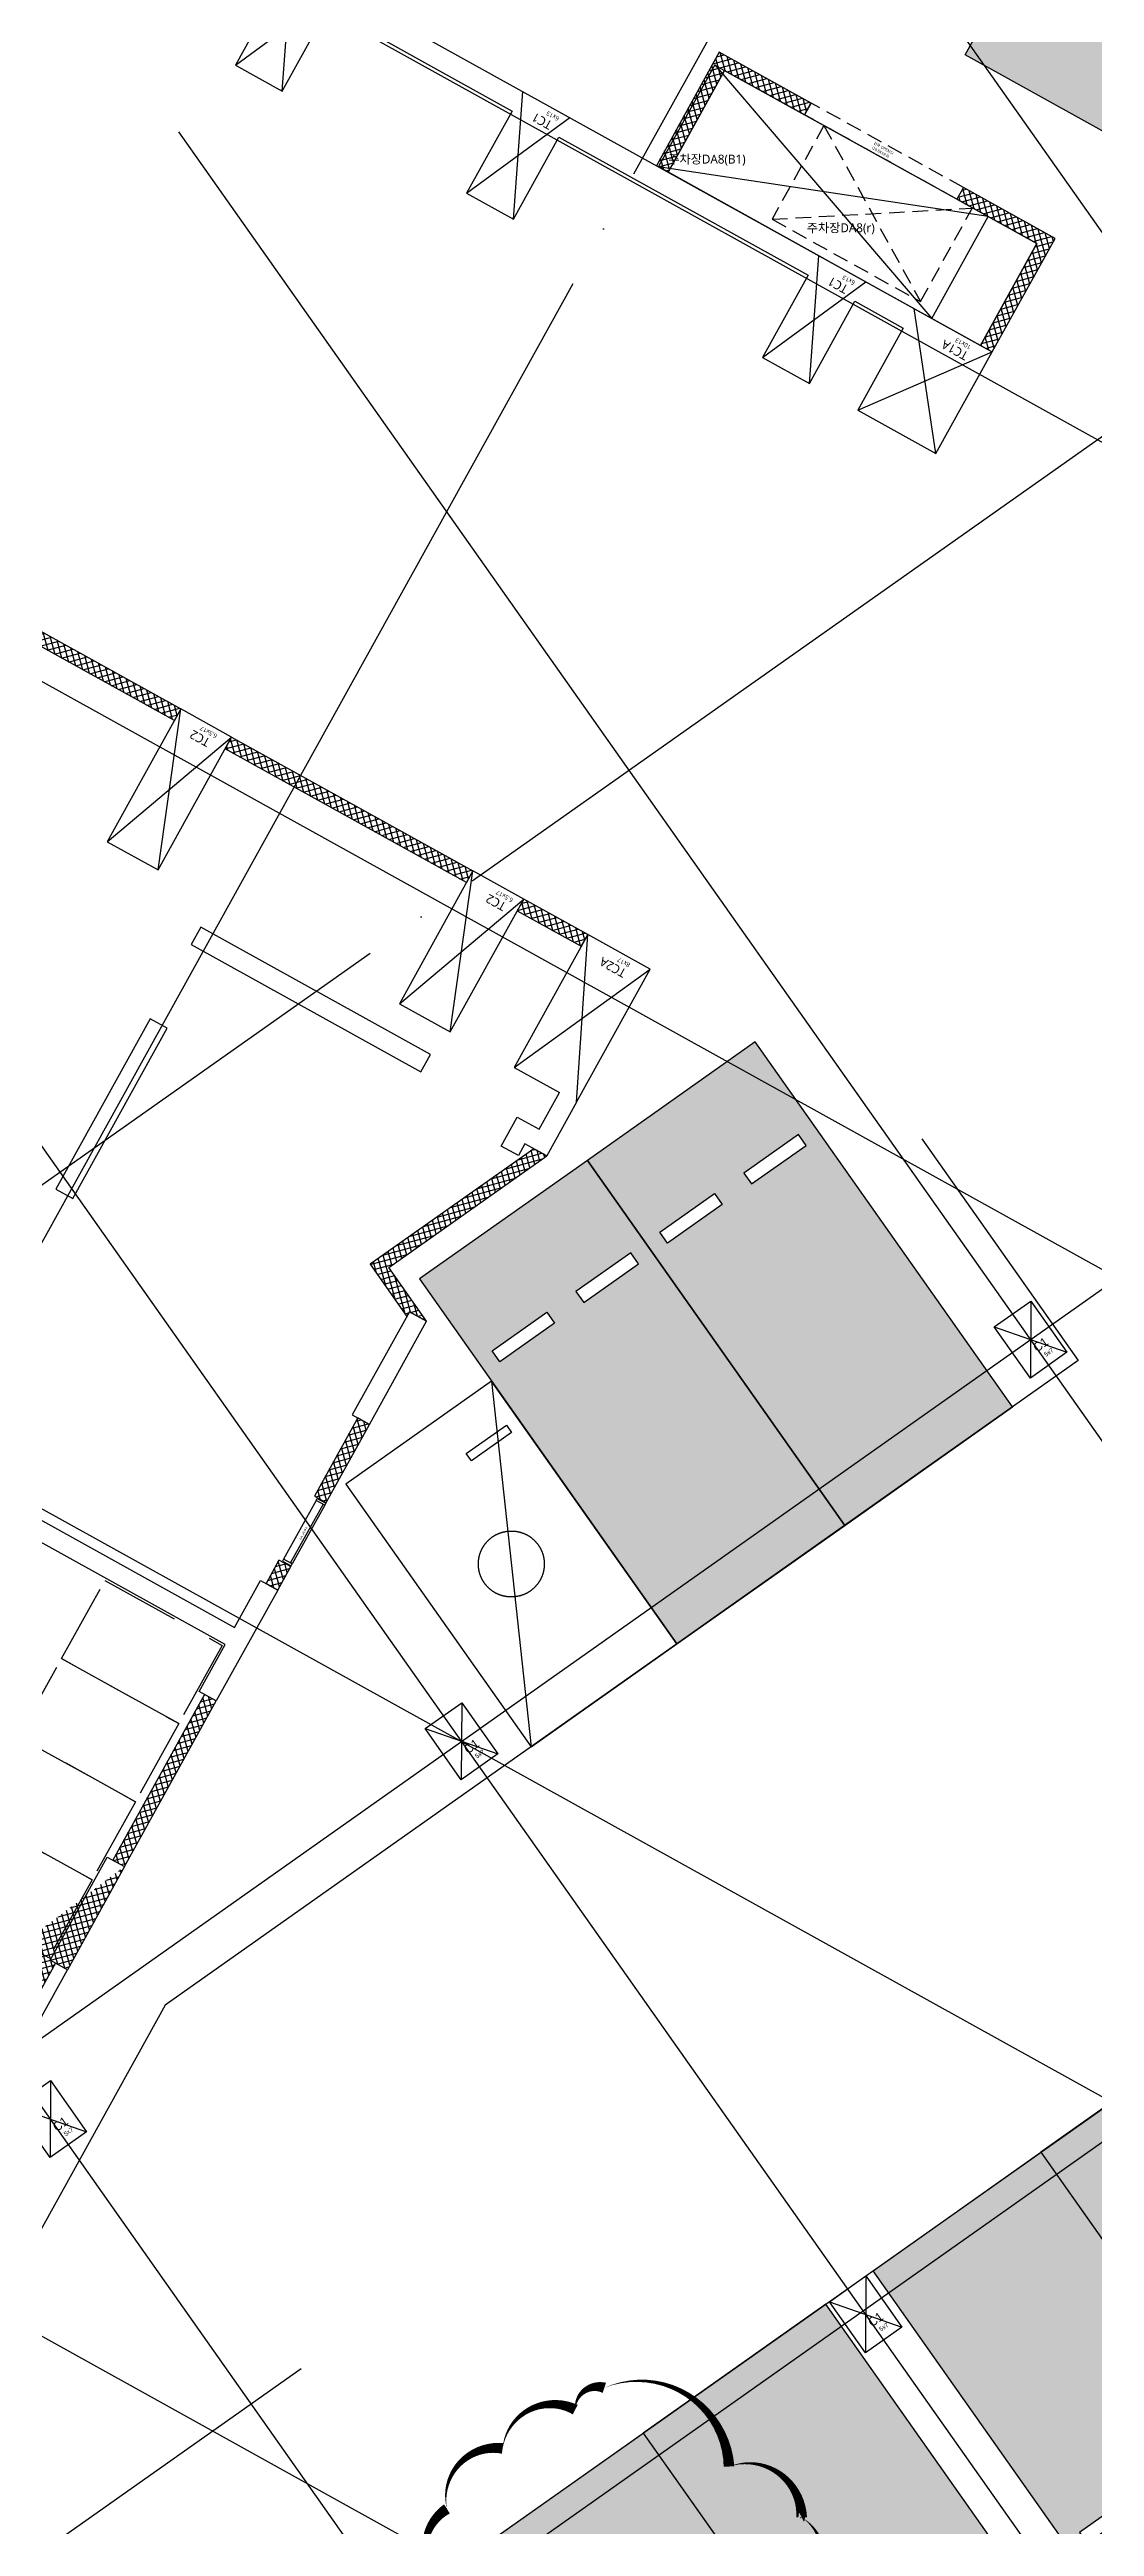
# Model space of a CAD drawing. Header units: millimetres. Extents: x -21000 to 567700, y 435000 to 850800.
# Drawn here: x 373829 to 385532, y 612003 to 639728 of the extents above; entities that cross this region are included whole.
import ezdxf
from ezdxf.enums import TextEntityAlignment as Align
from ezdxf.xclip import XClip

# ---------------------------------------------------------------- set-up
doc = ezdxf.new("R2010")
doc.units = ezdxf.units.MM
doc.header["$LTSCALE"] = 700
doc.header["$XCLIPFRAME"] = 2
for name, pattern in [('AB_Pbase$0$HIDDEN1', [0.375, 0.25, -0.125]), ('AB_Pbase$0$주차장기둥$0$CEN', [62, 60, -1, 0, -1]), ('AUDIT_D_190513103822-5', [2.3, 1.5, -0.8]), ('HIDDEN', [9.524999999999999, 6.349999999999999, -3.174999999999999])]:
    doc.linetypes.add(name, pattern=pattern)
doc.layers.get('0').update_dxf_attribs({"color": 2})
doc.layers.get('Defpoints').update_dxf_attribs({"color": 171})
for name, color, linetype, plot in [('AB_Pbase$0$AB_Pbase_지붕층_구조도void$0$DEF_TEXT', 221, 'Continuous', False), ('AB_Pbase$0$AB_Pbase_지하1층_구조도void$0$DEF_TEXT', 221, 'Continuous', False), ('AB_Pbase$0$CON-109-B2F$0$DEFPOINT', 247, 'Continuous', False), ('AB_Pbase$0$DEFPOINT', 247, 'Continuous', False), ('AB_Pbase$0$Defponts', 161, 'Continuous', False), ('AB_Pbase$0$주차-카운터', 151, 'Continuous', False), ('AB_Pbase$0$주차장기둥$0$DEFPOINT', 247, 'Continuous', False)]:
    doc.layers.add(name, color=color, linetype=linetype, plot=plot)
for name, color, linetype in [('AB_Pbase$0$da-open con', 1, 'Continuous'), ('AB_Pbase$0$da-open hid', 8, 'AB_Pbase$0$HIDDEN1'), ('AB_Pbase$0$DOOR', 4, 'Continuous'), ('AB_Pbase$0$ELE8', 8, 'Continuous'), ('AB_Pbase$0$void-하부', 1, 'Continuous'), ('AB_Pbase$0$WAL', 3, 'Continuous'), ('AB_Pbase$0$건축open', 4, 'AB_Pbase$0$HIDDEN1'), ('AB_Pbase$0$경량벽체 세대창고', 4, 'HIDDEN'), ('AB_Pbase$0$경량벽체 세대창고 모듈', 4, 'HIDDEN'), ('AB_Pbase$0$설비사이즈', 4, 'AUDIT_D_190513103822-5'), ('AB_Pbase$0$주차(경형)', 9, 'Continuous'), ('AB_Pbase$0$주차-sol', 254, 'Continuous'), ('AB_Pbase$0$주차-일반', 9, 'Continuous'), ('AB_Pbase$0$주차-확장', 7, 'Continuous'), ('AB_Pbase$0$주차장기둥$0$CEN_P', 244, 'AB_Pbase$0$주차장기둥$0$CEN')]:
    doc.layers.add(name, color=color, linetype=linetype)
doc.styles.add('AB_Pbase$0$AB_Pbase_지붕층_구조도void$0$맑은 고딕', font='malgun.ttf')
doc.styles.add('AB_Pbase$0$AB_Pbase_지하1층_구조도void$0$맑은 고딕', font='malgun.ttf')
doc.styles.add('AB_Pbase$0$CON-109-B2F$0$맑은고딕', font='malgun.ttf')
doc.styles.add('AB_Pbase$0$돋움', font='')
doc.styles.add('AB_Pbase$0$맑은고딕', font='malgun.ttf')
doc.styles.add('AB_Pbase$0$주차장기둥$0$맑은 고딕', font='')
doc.styles.get('AB_Pbase$0$돋움').set_extended_font_data('Dotum')
doc.styles.get('AB_Pbase$0$주차장기둥$0$맑은 고딕').set_extended_font_data('Dotum')
pattern_1 = [(15.18218399974673, (381487.9571199766, 447146.6661556015), (-16.62995760569739, 61.28372141142131), []), (105.1821839997462, (381487.9571199766, 447146.6661556015), (-61.28372141142131, -16.62995760569739), [])]

# ---------------------------------------------------------------- blocks, each defined once
blk = doc.blocks.new('AB_Pbase$0$CON-109-B2F')
for p, q in [((26505.00000064575, -6499.999997369655), (26505.00000172582, -17369.99999736764)), ((26255.00000089385, -8999.999997391307), (26255.00000112889, -11359.99999739523)), ((26255.00000118874, -11959.99999739491), (26255.00000150542, -15149.99999739567)), ((16575.00000126555, -12739.99999835292), (16355.0000012659, -12739.99999837432)), ((16355.0000012659, -12739.99999837432), (16355.00000155752, -15679.99999837522)), ((16575.00000155798, -15679.99999835348), (16575.00000126555, -12739.99999835292)), ((9685.000001676905, -16869.99999903806), (9685.00000128703, -12959.99999903832)), ((9905.00000128738, -12959.99999901687), (9905.000001676963, -16869.99999901588)), ((16355.00000155752, -15679.99999837522), (16575.00000155798, -15679.99999835348)), ((26255.00000156545, -15749.99999739544), (26255.00000162633, -16369.99999739247)), ((9085.00000169874, -17089.99999909731), (9085.000001677314, -16869.99999909749)), ((9085.000001677314, -16869.99999909749), (9685.000001676905, -16869.99999903806)), ((9905.000001676963, -16869.99999901588), (10505.00000167649, -16869.99999895607)), ((10505.00000167649, -16869.99999895607), (10505.00000169909, -17089.99999895619)), ((16065.00000169979, -17089.99999840357), (16065.00000167789, -16869.9999984056)), ((16065.00000167789, -16869.9999984056), (16435.00000167673, -16869.99999836899)), ((16435.00000167673, -16869.99999836899), (16435.0000017045, -17149.9999983671)), ((10505.00000169909, -17089.99999895619), (9085.00000169874, -17089.99999909731)), ((16215.00000169839, -17089.99999838872), (16065.00000169979, -17089.99999840357)), ((16215.00000172568, -17369.99999838855), (16215.00000169839, -17089.99999838872)), ((16435.0000017045, -17149.9999983671), (16905.00000170438, -17149.99999832039)), ((16905.00000172609, -17369.99999832042), (16215.00000172568, -17369.99999838855))]:
    blk.add_line(p, q)
for points in [[(26255.00000083481, -8399.999997390521), (25205.00000083505, -8399.99999749579), (25205.00000089524, -8999.99999749547), (26255.00000089385, -8999.999997391307)], [(18605.00000119483, -12009.99999815409), (18605.00000112893, -11359.9999981542), (16905.0000011294, -11359.99999832306), (16905.00000119419, -12009.99999832237), (18605.00000119483, -12009.99999815409)], [(26255.00000112889, -11359.99999739523), (25204.99999977451, -11359.99999749884), (25204.99999983481, -11959.99999749995), (26255.00000118874, -11959.99999739491)], [(18605.00000156596, -15749.99999815447), (18605.00000150141, -15099.99999815388), (16905.00000150106, -15099.99999832237), (16905.00000156568, -15749.99999832301), (18605.00000156596, -15749.99999815447)], [(26255.00000150542, -15149.99999739567), (25205.00000150601, -15149.99999749919), (25205.00000156545, -15749.9999974996), (26255.00000156545, -15749.99999739544)], [(18605.0000017262, -17369.99999815134), (18605.00000164646, -16569.99999815105), (16905.000001646, -16569.99999832085), (16905.00000170438, -17149.99999832039)], [(26255.00000162575, -16369.99999739247), (25205.00000162704, -16369.99999749652), (25205.00000172679, -17369.9999974971), (26505.00000172489, -17369.99999736811)], [(16905.00000172609, -17369.99999832042), (18605.0000017262, -17369.99999815134)]]:
    blk.add_lwpolyline(points)
for points in [[(15405.00000126473, -12739.9999984689), (13225.0000012652, -12739.99999868736), (13225.00000128767, -12959.99999868701), (15405.00000128662, -12959.99999846922)], [(6965.000001695415, -17089.99999930823), (5645.000001696229, -17089.99999944088), (5645.000001674111, -16869.99999944123), (6965.000001673935, -16869.99999930826)], [(13945.00000167684, -16869.99999861742), (12625.00000167894, -16869.99999874804), (12625.00000170066, -17089.99999874571), (13945.00000169839, -17089.99999861573)]]:
    blk.add_lwpolyline(points, close=True)
at = {"layer": 'AB_Pbase$0$CON-109-B2F$0$DEFPOINT', "color": 190}
for p, q in [((25205.00000089524, -8999.999997495615), (26505.00000083481, -8399.999997365667)), ((25205.00000083505, -8399.99999749579), (26505.00000089431, -8999.999997366016)), ((16905.00000119419, -12009.99999832237), (18605.00000112893, -11359.9999981542)), ((16905.0000011294, -11359.99999832306), (18605.00000119483, -12009.99999815409)), ((25205.00001653819, -11959.99999749995), (26505.00000112947, -11359.9999973702)), ((25204.99999977451, -11359.99999749884), (26505.0000011888, -11959.99999737032)), ((16905.00000156568, -15749.99999832301), (18605.00000150141, -15099.99999815388)), ((16905.00000150106, -15099.99999832237), (18605.00000156596, -15749.99999815447)), ((25205.00000156545, -15749.9999974996), (26505.00000150583, -15149.99999737079)), ((25205.00000150601, -15149.99999749919), (26505.00000156603, -15749.99999737061)), ((16905.00000172609, -17369.99999832042), (18605.00000164646, -16569.99999815105)), ((16905.000001646, -16569.99999832085), (18605.0000017262, -17369.99999815134)), ((25205.00000172679, -17369.9999974971), (26505.00000162598, -16369.99999736791)), ((25205.0000016271, -16369.99999749646), (26505.00000172489, -17369.99999736811))]:
    blk.add_line(p, q, dxfattribs=at)
at = {"layer": 'AB_Pbase$0$CON-109-B2F$0$DEFPOINT', "color": 6, "style": 'AB_Pbase$0$CON-109-B2F$0$맑은고딕'}
for s, height, p in [('TC2', 100.0000000000003, (18469.71330829279, -11819.88725572559)), ('TC1', 100.0000000000003, (26369.71330829302, -11819.88725494052)), ('6.5x17', 50.00000000000015, (18552.93409719138, -11859.236920868)), ('6x13', 50.00000000000015, (26452.93409719179, -11859.23692008326)), ('TC2', 100.0000000000003, (18469.71330866939, -15609.88725572568)), ('6.5x17', 50.00000000000015, (18552.93409756782, -15649.23692086829)), ('TC1', 100.0000000000003, (26369.71330866979, -15609.88725494058)), ('6x13', 50.00000000000015, (26452.93409756886, -15649.23692008402)), ('TC2A', 100.0000000000003, (18469.71330882166, -17148.11567879855)), ('TC1A', 100.0000000000003, (26369.7133088219, -17148.11567801342)), ('8x17', 50.00000000000015, (18552.93409771693, -17148.11567879021)), ('10x13', 50.00000000000015, (26452.9340977159, -17132.55930236031))]:
    blk.add_text(s, height=height, rotation=89.99999811902993, dxfattribs=at).set_placement(p)
blk = doc.blocks.new('AB_Pbase$0$CON-109-B1F')
at = {"rotation": 360}
blk.add_blockref('AB_Pbase$0$CON-109-B2F', (0, 0), dxfattribs=at)
blk = doc.blocks.new('AB_Pbase$0$지하1층 동골조')
at = {"rotation": 60.99999813640894}
blk.add_blockref('AB_Pbase$0$CON-109-B1F', (209399.5023690096, -18382.98886845389), dxfattribs=at)
blk = doc.blocks.new('AB_Pbase$0$조적점검800')
at = {"layer": 'AB_Pbase$0$설비사이즈', "linetype": 'Continuous'}
for p, q in [((784.9999998739657, 109.9999999196734), (34.99999987390765, 109.9999999204883)), ((784.9999998738202, -8.04429874e-08), (34.99999987373303, -7.95116648e-08))]:
    blk.add_line(p, q, dxfattribs=at)
for points in [[(34.99999987390765, 109.9999999204883), (9.99999987387855, 109.9999999204883), (9.999999873762137, -7.95116648e-08), (34.99999987373303, -7.95116648e-08)], [(784.999999873733, -7.99773261e-08), (34.99999987379124, -7.95116648e-08), (34.99999987390765, 19.99999992048833), (784.9999998737039, 19.99999991990626)], [(784.9999998739657, 109.9999999196734), (809.9999998739366, 109.999999919557), (809.9999998738201, -8.05594027e-08), (784.9999998738202, -8.04429874e-08)]]:
    blk.add_lwpolyline(points, close=True, dxfattribs=at)
at = {"layer": 'Defpoints', "linetype": 'Continuous'}
for p, q in [((-1.260632416e-07, 109.9999999206047), (-1.262087608e-07, -7.93952495e-08)), ((819.9999998739657, 109.999999919557), (819.9999998738784, -8.04429874e-08))]:
    blk.add_line(p, q, dxfattribs=at)
at = {"layer": 'Defpoints', "linetype": 'Continuous', "style": 'AB_Pbase$0$맑은고딕', "text_generation_flag": 4}
blk.add_text('조적점검 800', height=21.00000003129906, rotation=180, dxfattribs=at).set_placement((398.0095841263392, 56.07449791475665), align=Align.MIDDLE_CENTER)
blk = doc.blocks.new('AB_Pbase$0$팬룸 OPEN (19.5X19.5)')
at = {"layer": 'AB_Pbase$0$WAL'}
for p, q in [((165337.7945809395, 637519.5508875203), (165337.7945809397, 637369.5508875203)), ((167287.7945809395, 637519.5508875236), (167287.7945809397, 637369.5508875235))]:
    blk.add_line(p, q, dxfattribs=at)
at = {"layer": 'AB_Pbase$0$건축open'}
for p, q in [((167287.7945809398, 637519.5508875236), (165337.7945809397, 637519.5508875219)), ((167287.7945809397, 637369.5508875235), (165337.7945809396, 637369.5508875218))]:
    blk.add_line(p, q, dxfattribs=at)
at = {"layer": 'AB_Pbase$0$Defponts', "style": 'AB_Pbase$0$돋움'}
blk.add_text("건축 OPEN'G", height=30, rotation=359.9999991462263, dxfattribs=at).set_placement((166169.5924611345, 637456.8647363622))
at = {"layer": 'AB_Pbase$0$Defponts', "color": 6, "style": 'AB_Pbase$0$돋움'}
blk.add_text('(19.5X19.5)', height=30, rotation=359.9999991462263, dxfattribs=at).set_placement((166177.1155372895, 637401.8473848508))
blk = doc.blocks.new('AB_Pbase$0$세대창고')
at = {"layer": 'AB_Pbase$0$경량벽체 세대창고', "ltscale": 0.2}
blk.add_lwpolyline([(-290836.8541639593, 78445.46599133477), (-291836.8541639591, 78445.46599134662), (-291836.8541639527, 79945.46599134662), (-290836.8541639527, 79945.46599133474)], close=True, dxfattribs=at)
blk = doc.blocks.new('AB_Pbase$0$0228_REV.')
at = {"layer": 'AB_Pbase$0$경량벽체 세대창고 모듈', "rotation": 240.9999981372863}
for p in [(367709.0654993853, 298460.6200155541), (367224.2558506915, 297586.0003241814), (366739.4462019983, 296711.3806328138), (366254.6365533039, 295836.7609414418)]:
    blk.add_blockref('AB_Pbase$0$세대창고', p, dxfattribs=at)
blk = doc.blocks.new('AB_Pbase$0$주차장기둥$0$cen 2bl 지하')
at = {"layer": 'AB_Pbase$0$주차장기둥$0$CEN_P', "color": 5}
for p, q in [((45614.29773293327, 127566.1087282069), (45614.29773299241, 259044.8984875889)), ((-132795.7554592634, 170882.9533104727), (119274.2270252334, 170882.9533104291)), ((-132795.7554591527, 162782.9533104155), (119274.2270253442, 162782.9533103718)), ((-57008.31645437511, 162782.9533104715), (119274.2270252226, 162782.9533104641)), ((-57008.31645437546, 154682.9533104611), (119274.2270252402, 154682.9533104473)), ((-57008.31645437636, 146582.9533105551), (119274.22702514, 146582.9533105355))]:
    blk.add_line(p, q, dxfattribs=at)
at = {"layer": 'AB_Pbase$0$주차장기둥$0$CEN_P'}
for p, q in [((10096.95338508052, 85016.43221085076), (90236.87714539545, 250834.1516684437)), ((-12694.93746641785, 19932.62594991387), (97259.68701348222, 247440.0182655917)), ((-5672.127567638622, 16538.49261050171), (104282.4968815764, 244045.8848627268)), ((74809.19443434641, 161197.6528512911), (44322.42983878289, 175931.9466190629)), ((71415.06109497845, 154174.8429524932), (40928.29649940181, 168909.1367202584)), ((68020.92775558881, 147152.0330537349), (37534.16316001329, 161886.3268214669)), ((65323.02689608573, 141569.7995444213), (34836.26230049566, 156304.093312179)), ((43261.19859674953, 124910.6190381725), (54264.35584265735, 147677.2795958206))]:
    blk.add_line(p, q, dxfattribs=at)
blk = doc.blocks.new('AB_Pbase$0$주차장기둥$0$p기둥 5x7')
blk.add_lwpolyline([(-250.0000000000582, 349.9999999998836), (249.9999999999709, 349.9999999998836), (249.9999999999418, -350.0000000001455), (-250.0000000000873, -350.0000000000873)], close=True)
at = {"layer": 'AB_Pbase$0$주차장기둥$0$DEFPOINT'}
for p, q in [((249.9999999999709, 349.9999999998836), (-250.0000000000582, -350.0000000001164)), ((-250.0000000000582, 349.999999999869), (250, -350.0000000001164))]:
    blk.add_line(p, q, dxfattribs=at)
at = {"layer": 'AB_Pbase$0$주차장기둥$0$DEFPOINT', "color": 6, "style": 'AB_Pbase$0$주차장기둥$0$맑은 고딕'}
for s, height, p in [('C1', 99.99999999999999, (-24.44665820989758, -160.2091103229031)), ('5x7', 49.99999999999999, (28.78967538874713, -258.5294959518069))]:
    blk.add_text(s, height=height, rotation=1.8943102776e-06, dxfattribs=at).set_placement(p)
blk = doc.blocks.new('AB_Pbase$0$주차장기둥')
for name, p, rotation in [('AB_Pbase$0$주차장기둥$0$cen 2bl 지하', (36991.78868371947, -11666.72538985428), 1.99999810188403), ('AB_Pbase$0$주차장기둥$0$p기둥 5x7', (87140.05665950343, 151892.1930998524), 66.2054582048853), ('AB_Pbase$0$주차장기둥$0$p기둥 5x7', (83993.0832289124, 144755.2078660747), 66.2054582048853), ('AB_Pbase$0$주차장기둥$0$p기둥 5x7', (91175.81836803426, 141588.0615288776), 66.20545820488529), ('AB_Pbase$0$주차장기둥$0$p기둥 5x7', (82223.64129524001, 138759.4530976263), 66.2054582048853)]:
    blk.add_blockref(name, p, dxfattribs=dict(rotation=rotation))
blk = doc.blocks.new('AB_Pbase$0$AB_Pbase_지붕층_구조도void')
for p, q in [((333121.7690095396, -98174.09790779068), (334201.7802168014, -100144.7605289579)), ((332540.0107805631, -99223.63098919438), (334782.2317452138, -99097.59833241675))]:
    blk.add_line(p, q)
blk.add_lwpolyline([(333121.7690095396, -98174.09790779068), (332540.0107805631, -99223.63098919438), (334201.7802168014, -100144.7605289579), (334783.5500413939, -99095.22006333503)], close=True)
at = {"layer": 'AB_Pbase$0$AB_Pbase_지붕층_구조도void$0$DEF_TEXT', "style": 'AB_Pbase$0$AB_Pbase_지붕층_구조도void$0$맑은 고딕'}
blk.add_text('주차장DA8(r)', height=99.99999999999991, dxfattribs=at).set_placement((332928.9678897986, -99368.76564191584))
blk = doc.blocks.new('AB_Pbase$0$AB_Pbase_지하1층_구조도void', base_point=(49381.21374515444, 737051.3589096147))
for p, q in [((381278.5144984882, 639555.9947462473), (383708.7494099234, 636718.5860844399)), ((384340.6661819283, 637858.5940312773), (380646.5848619394, 638415.971745315))]:
    blk.add_line(p, q)
blk.add_lwpolyline([(381278.5144984882, 639555.9947462473), (380647.9006282645, 638418.3454615949), (383708.7494099188, 636718.5860844317), (384340.6661959292, 637858.5940235306), (381277.2003805672, 639553.6323133945)])
at = {"layer": 'AB_Pbase$0$AB_Pbase_지하1층_구조도void$0$DEF_TEXT', "style": 'AB_Pbase$0$AB_Pbase_지하1층_구조도void$0$맑은 고딕'}
blk.add_text('주차장DA8(B1)', height=100, dxfattribs=at).set_placement((380758.739096262, 638451.2309165167, 1.0370371e-09))
blk = doc.blocks.new('AB_Pbase$0$주차(경형)')
at = {"layer": 'AB_Pbase$0$주차(경형)'}
blk.add_lwpolyline([(2000, -3600), (2000, 0), (0, 0), (0, -3600), (2000, -3600)], dxfattribs=at)
blk.add_lwpolyline([(150, -3000), (699.9999999403954, -3000), (699.9999999403954, -3100), (150, -3100)], close=True, dxfattribs=at)
at = {"layer": 'AB_Pbase$0$주차-카운터', "extrusion": (1.3e-15, -4.517750764e-07, 0.999999999999898)}
blk.add_line((1.0322779417e-05, -3600.000005727635, -0.0016263902749685), (2000, 1.8626451e-09), dxfattribs=at)
blk.add_circle((1000.000005161389, -1800.000002864932), 369.2282907771641, dxfattribs=at)
blk = doc.blocks.new('AB_Pbase$0$주차일반')
at = {"layer": 'AB_Pbase$0$주차-sol'}
h = blk.add_hatch(color=254, dxfattribs=at)
h.dxf.hatch_style = 1
h.paths.add_polyline_path([(2.23517418e-08, 0), (-2299.99999999255, 5.692243576e-06), (-2300.000012420118, -4999.99999433756), (-1.24126672745e-05, -4999.999999985099)])
h.paths.add_polyline_path([(-200.0000091716647, -3724.99999949336), (-200.000009521842, -3874.99999949336), (-950.0000095218419, -3874.999997645619), (-950.000009164214, -3724.999997645619)], flags=16)
h.paths.add_polyline_path([(-1350.00001565367, -3724.999997645619), (-1350.000015296042, -3874.999997645619), (-2100.000015296042, -3874.99999949336), (-2100.00001565367, -3724.99999949336)], flags=16)
at = {"layer": 'AB_Pbase$0$주차-일반', "color": 6}
for points in [[(2.23517418e-08, 0), (-1.24126672745e-05, -4999.999999985099), (-2300.000012420118, -4999.99999433756), (-2299.99999999255, 5.692243576e-06)], [(-1350.000015296042, -3874.999997645619), (-1350.00001565367, -3724.999997645619), (-2100.00001565367, -3724.99999949336), (-2100.000015296042, -3874.99999949336)], [(-950.0000095218419, -3874.999997645619), (-950.000009164214, -3724.999997645619), (-200.0000091716647, -3724.99999949336), (-200.000009521842, -3874.99999949336)]]:
    blk.add_lwpolyline(points, close=True, dxfattribs=at)
blk = doc.blocks.new('AB_Pbase$0$주차확장')
at = {"layer": 'AB_Pbase$0$주차-sol'}
h = blk.add_hatch(color=252, dxfattribs=at)
h.paths.add_polyline_path([(1525.000009655952, -3824.999996058643), (2275.000009655952, -3824.999994121492), (2275.000010058284, -3974.999994091689), (1525.000010028481, -3974.999996051163)], flags=16)
edge = h.paths.add_edge_path()
edge.add_line((0.0012238472700119, -5099.999999992535), (2500.0000128448, -5099.999993526129))
edge.add_line((2500.000012844801, -5099.999993525447), (2499.999999742489, 6.4876512624e-06))
edge.add_line((2499.99999974668, 6.4969062805e-06), (0.0012105628857171, 4.394451e-09))
edge.add_line((0.001210555434227, -2.2322638e-08), (0.0012238440103829, -5100.000000009313))
h.paths.add_polyline_path([(225.0000156462192, -3974.999994106576), (225.0000160187483, -3824.999994091689), (975.0000160485503, -3824.999996036277), (975.0000156313181, -3974.999996043742)])
at = {"layer": 'AB_Pbase$0$주차-확장'}
blk.add_lwpolyline([(0, 0), (1.28597021103e-05, -5099.999999992564), (2500.000012844801, -5099.999993525447), (2500.000000014901, 6.4745545387e-06)], close=True, dxfattribs=at)
at = {"layer": 'AB_Pbase$0$주차-확장', "ltscale": 600}
for points in [[(975.0000156313181, -3974.999996043742), (975.0000160485503, -3824.999996036277), (225.0000160187483, -3824.999994091689), (225.0000156462192, -3974.999994106576)], [(1525.000010028481, -3974.999996051163), (1525.000009655952, -3824.999996058643), (2275.000009670854, -3824.999994091689), (2275.000010043383, -3974.999994121492)]]:
    blk.add_lwpolyline(points, close=True, dxfattribs=at)
blk = doc.blocks.new('AB_Pbase$0$pppaaa_1_1')
at = {"layer": 'AB_Pbase$0$주차(경형)', "extrusion": (-0.0047011288810808, -0.0033169540456989, 0.9999834484645743), "rotation": 215.2050250954739}
blk.add_blockref('AB_Pbase$0$주차(경형)', (380851.5333705745, 621872.4187807691, -3853.205210102132), dxfattribs=at)
at = {"layer": 'AB_Pbase$0$주차-일반', "xscale": -1, "rotation": 215.2054549614801}
for p in [(384614.3560715839, 624533.7252207261), (382735.0490421648, 623207.7519596103)]:
    blk.add_blockref('AB_Pbase$0$주차일반', p, dxfattribs=at)
at = {"layer": 'AB_Pbase$0$주차-일반', "rotation": 35.20545523873221}
for p in [(384932.1673314413, 616190.9741111092), (380479.0939367668, 613048.8987849402)]:
    blk.add_blockref('AB_Pbase$0$주차일반', p, dxfattribs=at)
at = {"layer": 'AB_Pbase$0$주차-확장', "xscale": -1, "rotation": 331.0000115672724}
blk.add_blockref('AB_Pbase$0$주차확장', (388744.4085326046, 642918.0075665787), dxfattribs=at)
at = {"layer": 'AB_Pbase$0$주차-확장', "rotation": 35.20545523873221}
for p in [(384932.1667416457, 616190.9749469452), (380479.0267696837, 613048.9939811449)]:
    blk.add_blockref('AB_Pbase$0$주차확장', p, dxfattribs=at)
blk = doc.blocks.new('AB_Pbase')
at = {"layer": 'AB_Pbase$0$ELE8'}
h = blk.add_hatch(dxfattribs=at)
h.set_pattern_fill('NET', color=256, scale=19.99999999999994, angle=15.18218399974686)
h.set_pattern_definition([(15.18218399974673, (-1.542503e-09, -3.49246e-10), (-16.6299576056974, 61.28372141142123), []), (105.1821839997462, (-1.542503e-09, -3.49246e-10), (-61.28372141142123, -16.6299576056974), [])])
h.paths.add_polyline_path([(384063.5391778164, 638183.7100374895), (383990.8182437768, 638052.5179178173), (384887.3034274451, 637555.5880278875), (384255.3867066146, 636415.5800527586), (384386.5796679683, 636342.8586051327), (385091.217315167, 637614.0587002716)])
h.paths.add_polyline_path([(382358.0505399781, 639129.1245054892), (381330.3724026275, 639698.7758427068), (380625.7149932145, 638427.5400911563), (380756.9079463006, 638354.8186427332), (381388.8434366392, 639494.860584978), (382285.328473633, 638997.9307763589)])
h = blk.add_hatch(dxfattribs=at)
h.set_pattern_fill('NET', color=256, scale=19.99999999999994, angle=15.18218399974686)
h.set_pattern_definition([(15.18218399974673, (-1.542503e-09, -3.49246e-10), (-16.62995760569735, 61.28372141142135), []), (105.1821839997462, (-1.542503e-09, -3.49246e-10), (-61.28372141142133, -16.62995760569738), [])])
h.paths.add_polyline_path([(370662.600838619, 632973.9856204393), (369945.0825585614, 631679.5484772108), (365908.7126829215, 633916.9450059384), (366356.4126144749, 634724.617000551), (366225.2196607763, 634797.3384478686), (362989.8642492115, 628960.603227824), (364214.3219729703, 628281.8751763853), (364287.0434202429, 628413.0681301351), (363193.7786501821, 629019.074734256), (365835.991235567, 633785.7520522177), (369872.3611112938, 631548.3555234972), (369877.2092238957, 631557.1017494868), (370008.4021772916, 631484.3803016539), (370793.7937923314, 632901.2641731065)])
h.paths.add_polyline_path([(372594.7923757507, 633675.1531172551), (371676.4416998135, 634184.203248379), (371749.1631471352, 634315.3962021059), (372667.5138230448, 633806.3460709697)])
h.paths.add_polyline_path([(375300.1190940727, 632347.0690284132), (375227.3976467714, 632215.8760747161), (373163.2951751977, 633360.0268456044), (373236.0166225019, 633491.2197993085)])
h.paths.add_polyline_path([(378571.1967402876, 630533.8809420527), (378498.4752925235, 630402.6879886012), (375795.9004461656, 631900.7498030266), (375868.621893483, 632031.9427567543)])
h.paths.add_polyline_path([(379139.6995392158, 630218.7546706388), (379066.978091912, 630087.5617169449), (379784.16623882, 629690.017804995), (379856.887686769, 629821.2107583659)])
h.paths.add_polyline_path([(370976.7459467264, 634572.0509673512), (371049.4673957401, 634703.2439201178), (367319.2144120372, 636770.9570717807), (366962.130326766, 636126.7603787791), (367093.323280532, 636054.0389314746), (367377.6859184297, 636567.0426707418)])
h = blk.add_hatch(dxfattribs=at)
h.set_pattern_fill('NET', color=256, scale=19.99999999999994, angle=15.18218399974686)
h.set_pattern_definition(pattern_1)
edge = h.paths.add_edge_path()
edge.add_line((379252.1684798548, 627423.7995404294), (377419.3038946714, 626130.5942921633))
edge.add_line((377419.3038946719, 626130.5942921651), (377830.8393649853, 625547.323546729))
edge.add_line((377830.8393649857, 625547.3235467279), (377860.0606318038, 625600.040103506))
edge.add_line((377860.0606318037, 625600.040103506), (378052.4769644472, 625493.3819786307))
edge.add_line((378052.4769644472, 625493.3819786326), (377628.3439155778, 626094.5073186771))
edge.add_line((377628.3439155763, 626094.5073186755), (379397.8801043202, 627343.030261904))
h = blk.add_hatch(dxfattribs=at)
h.set_pattern_fill('NET', color=256, scale=19.99999999999994, angle=15.18218399974686)
h.set_pattern_definition(pattern_1)
h.paths.add_polyline_path([(376796.5256247605, 623536.9857425641), (376927.7185789945, 623464.2642949662), (377412.5282277527, 624338.8839881453), (377281.3352744758, 624411.605433375)])
h = blk.add_hatch(dxfattribs=at)
h.set_pattern_fill('NET', color=256, scale=19.99999999999994, angle=15.18218399974686)
h.set_pattern_definition(pattern_1)
h.paths.add_polyline_path([(376398.9817145962, 622819.7975964989), (376253.5388191963, 622557.4116876718), (376384.7317719232, 622484.6902409266), (376530.1746674539, 622747.076149665)])
h = blk.add_hatch(dxfattribs=at)
h.set_pattern_fill('NET', color=256, scale=19.99999999999998, angle=15.182184)
h.set_pattern_definition([(15.18218399999996, (-2.619345e-10, -5.82077e-11), (-16.62995760596816, 61.28372141134789), []), (105.1821839999995, (-2.619345e-10, -5.82077e-11), (-61.28372141134789, -16.62995760596816), [])])
edge = h.paths.add_edge_path()
edge.add_line((366768.9052370079, 613408.5688202686), (368960.2448498643, 617361.8498267375))
edge.add_line((368960.2448498641, 617361.8498267372), (372651.1399473694, 615315.9531098151))
edge.add_line((372651.1399473699, 615315.9531098153), (372723.8613944495, 615447.1460631767))
edge.add_line((372723.8613944491, 615447.146063177), (369032.9662971657, 617493.0427804441))
edge.add_line((369032.9662971655, 617493.0427804436), (369246.2825424051, 617877.8754443219))
edge.add_line((369246.2825424055, 617877.8754443217), (369115.089588702, 617950.5968916082))
edge.add_line((369115.0895887022, 617950.5968916084), (366637.7122833097, 613481.2902676164))
edge.add_line((371626.946407381, 616809.7768457169), (372667.7438388372, 616232.8533648433))
edge.add_line((372667.7438388384, 616232.8533648427), (372595.0223928983, 616101.6604103195))
edge.add_line((372595.0223928975, 616101.6604103197), (371554.2249600778, 616678.5838919884))
edge.add_line((371554.2249600787, 616678.5838919881), (371626.9518624299, 616809.7866902543))
edge.add_line((373000.7505808867, 616379.8502512728), (374028.5470369107, 618234.0439984128))
edge.add_line((374028.5470369115, 618234.0439984124), (373897.3540823872, 618306.7654443537))
edge.add_line((373897.3540823871, 618306.7654443542), (372869.5576271608, 616452.5716985764))
edge.add_line((372869.5576271609, 616452.5716985767), (373000.760425427, 616379.8447962258))
edge.add_line((374668.4957723796, 619388.5419896402), (375696.2922276185, 621242.7357352959))
edge.add_line((375696.2922276189, 621242.7357352958), (375565.0992739161, 621315.4571826009))
edge.add_line((375565.0992739148, 621315.4571826018), (374537.3028186661, 619461.2634369143))
edge.add_line((374537.3028186675, 619461.2634369133), (374668.5056158444, 619388.5365332814))
at = {"layer": 'AB_Pbase$0$DEFPOINT'}
for p, q in [((378599.7777163977, 611722.9119048557), (433099.6679524289, 650176.131927833)), ((383599.2576821117, 627533.4941371088), (385349.7822062326, 625052.469236969)), ((385349.7822062326, 625052.469236969), (375123.3692281783, 617837.0671460911)), ((375123.3692281783, 617837.0671460911), (369552.7060194757, 607787.3254598342))]:
    blk.add_line(p, q, dxfattribs=at)
at = {"layer": 'AB_Pbase$0$void-하부'}
blk.add_lwpolyline([(381388.8375880761, 639494.8416421968), (380756.907938937, 638354.8186467648), (384255.3866926026, 636415.5800272464), (384887.3163475592, 637555.6030507262)], close=True, dxfattribs=at)
at = {"layer": 'AB_Pbase$0$WAL'}
blk.add_line((376384.7317727041, 622484.6902423333), (376253.538819011, 622557.4116896307), dxfattribs=at)
for points in [[(382358.0505418709, 639129.1245044405), (381330.3724045211, 639698.7758416574), (380625.7149932145, 638427.5400911563), (380756.9079463006, 638354.8186427332), (381388.8434760581, 639494.8605631279), (382285.3285130526, 638997.9307545082), (382356.3749449446, 639126.1016477972)], [(383990.8182048003, 638052.5179394201), (384887.3033884706, 637555.588049496), (384255.3867066146, 636415.5800527586), (384386.5796679683, 636342.8586051327), (385091.2173541324, 637614.0586786728), (384063.5392167821, 638183.71001589)], [(379252.1684798548, 627423.7995404294), (377419.3038946719, 626130.5942921651), (377830.8393649857, 625547.3235467279), (377860.0606318037, 625600.040103506), (378052.4769644472, 625493.3819786326), (377628.3439155763, 626094.5073186755), (379397.8801043208, 627343.0302619042)], [(379252.1655462389, 627423.7974705736), (379397.8771707107, 627343.0281920517)], [(374668.4957723796, 619388.5419896402), (375696.2922276189, 621242.7357352958), (375565.0992739148, 621315.4571826018), (374537.3028186675, 619461.2634369133), (374668.5056158432, 619388.5365332818)], [(373000.7505808867, 616379.8502512728), (374028.5470369115, 618234.0439984124), (373897.3540823871, 618306.7654443542), (372869.5576271609, 616452.5716985767), (373000.7604254266, 616379.8447962262)]]:
    blk.add_lwpolyline(points, dxfattribs=at)
for points in [[(375300.1190940727, 632347.0690284132), (375227.3976467714, 632215.8760747161), (373163.2951751977, 633360.0268456044), (373236.0166225019, 633491.2197993085)], [(378571.1967402876, 630533.8809420527), (378498.4752925235, 630402.6879886012), (375795.9004461656, 631900.7498030266), (375868.621893483, 632031.9427567543)], [(379139.6995392158, 630218.7546706388), (379066.978091912, 630087.5617169449), (379784.16623882, 629690.017804995), (379856.887686769, 629821.2107583659)], [(376796.5256247605, 623536.9857425641), (376927.7185789945, 623464.2642949662), (377412.5282277527, 624338.8839881453), (377281.3352744758, 624411.605433375), (376796.525625761, 623536.9857420074)], [(376398.9817145962, 622819.7975964989), (376253.5388191963, 622557.4116876718), (376384.7317719232, 622484.6902409266), (376530.1746674539, 622747.076149665)]]:
    blk.add_lwpolyline(points, close=True, dxfattribs=at)
for name, p, rotation in [('AB_Pbase$0$주차장기둥', (231892.5219283827, 539971.4727125298), 329.0000000345588), ('AB_Pbase$0$0228_REV.', (-203355.4812389409, 106915.8689109765), 359.9999999999992), ('AB_Pbase$0$지하1층 동골조', (146945.0535187308, 639965.19614713), 359.9999999999994), ('AB_Pbase$0$팬룸 OPEN (19.5X19.5)', (-71325.27364996211, 161699.3231276782), 330.9999981364547)]:
    blk.add_blockref(name, p, dxfattribs=dict(rotation=rotation))
at = {"layer": 'AB_Pbase$0$da-open con', "rotation": 359.9999999999999}
blk.add_blockref('AB_Pbase$0$AB_Pbase_지하1층_구조도void', (49381.21373840371, 737051.3589062752), dxfattribs=at)
at = {"layer": 'AB_Pbase$0$da-open hid', "rotation": 359.9999999999999}
blk.add_blockref('AB_Pbase$0$AB_Pbase_지붕층_구조도void', (49380.8503567032, 737051.5891774172), dxfattribs=at)
at = {"layer": 'AB_Pbase$0$DOOR', "rotation": 60.99999813644301}
blk.add_blockref('AB_Pbase$0$조적점검800', (376530.1746666689, 622747.0761484101), dxfattribs=at)
at = {"layer": 'AB_Pbase$0$WAL'}
ref = blk.add_blockref('AB_Pbase$0$pppaaa_1_1', (-0.0090321358875372, -0.0133324861526489), dxfattribs=dict(at, rotation=359.9999999999999))
XClip(ref).set_block_clipping_path([(-396188.9384898804, 0.0133324570973376), (493845.7278262604, 839949.4046300659)])

msp = doc.modelspace()

# ---------------------------------------------------------------- block references
ref = msp.add_blockref('AB_Pbase', (1.00299076e-08, -1.3533281e-09))
XClip(ref).set_block_clipping_path([(-1.50175765e-08, 445500.00000001484), (493845.7187941075, 839949.3912975936)])

# ---------------------------------------------------------------- next in the draw order: linework, layer by layer
at = {"layer": 'Defpoints'}
msp.add_lwpolyline([(378238.9083566271, 611332.3866830383, 0, 120, -0.52056705), (378279.5899508591, 612199.6248513781, 0, 120, -0.52056705), (378279.5899508591, 612199.6248513781, 0, 120, -0.52056705), (378903.333984762, 612877.1520839902, 0, 120, -0.52056705), (378903.333984762, 612877.1520839902, 0, 120, -0.52056705), (379716.9184304192, 613310.7711681604, 0, 120, -0.52056705), (379716.9184304192, 613310.7711681604, 0, 120, -0.52056705), (380042.3501002821, 613554.6816156275, 0, 120, -0.52056705), (381438.9969856064, 612673.8952936218, 0, 120, -0.52056705), (381438.9969856064, 612673.8952936218, 0, 120, -0.52056705), (382252.5814312655, 612104.7693835143, 0, 120, -0.52056705), (382252.5814312655, 612104.7693835141, 0, 120, -0.52056705), (382293.2577544968, 611264.6344195824, 0, 120, -0.52056705)], format="xyseb", dxfattribs=at)

doc.saveas('drawing.dxf')
